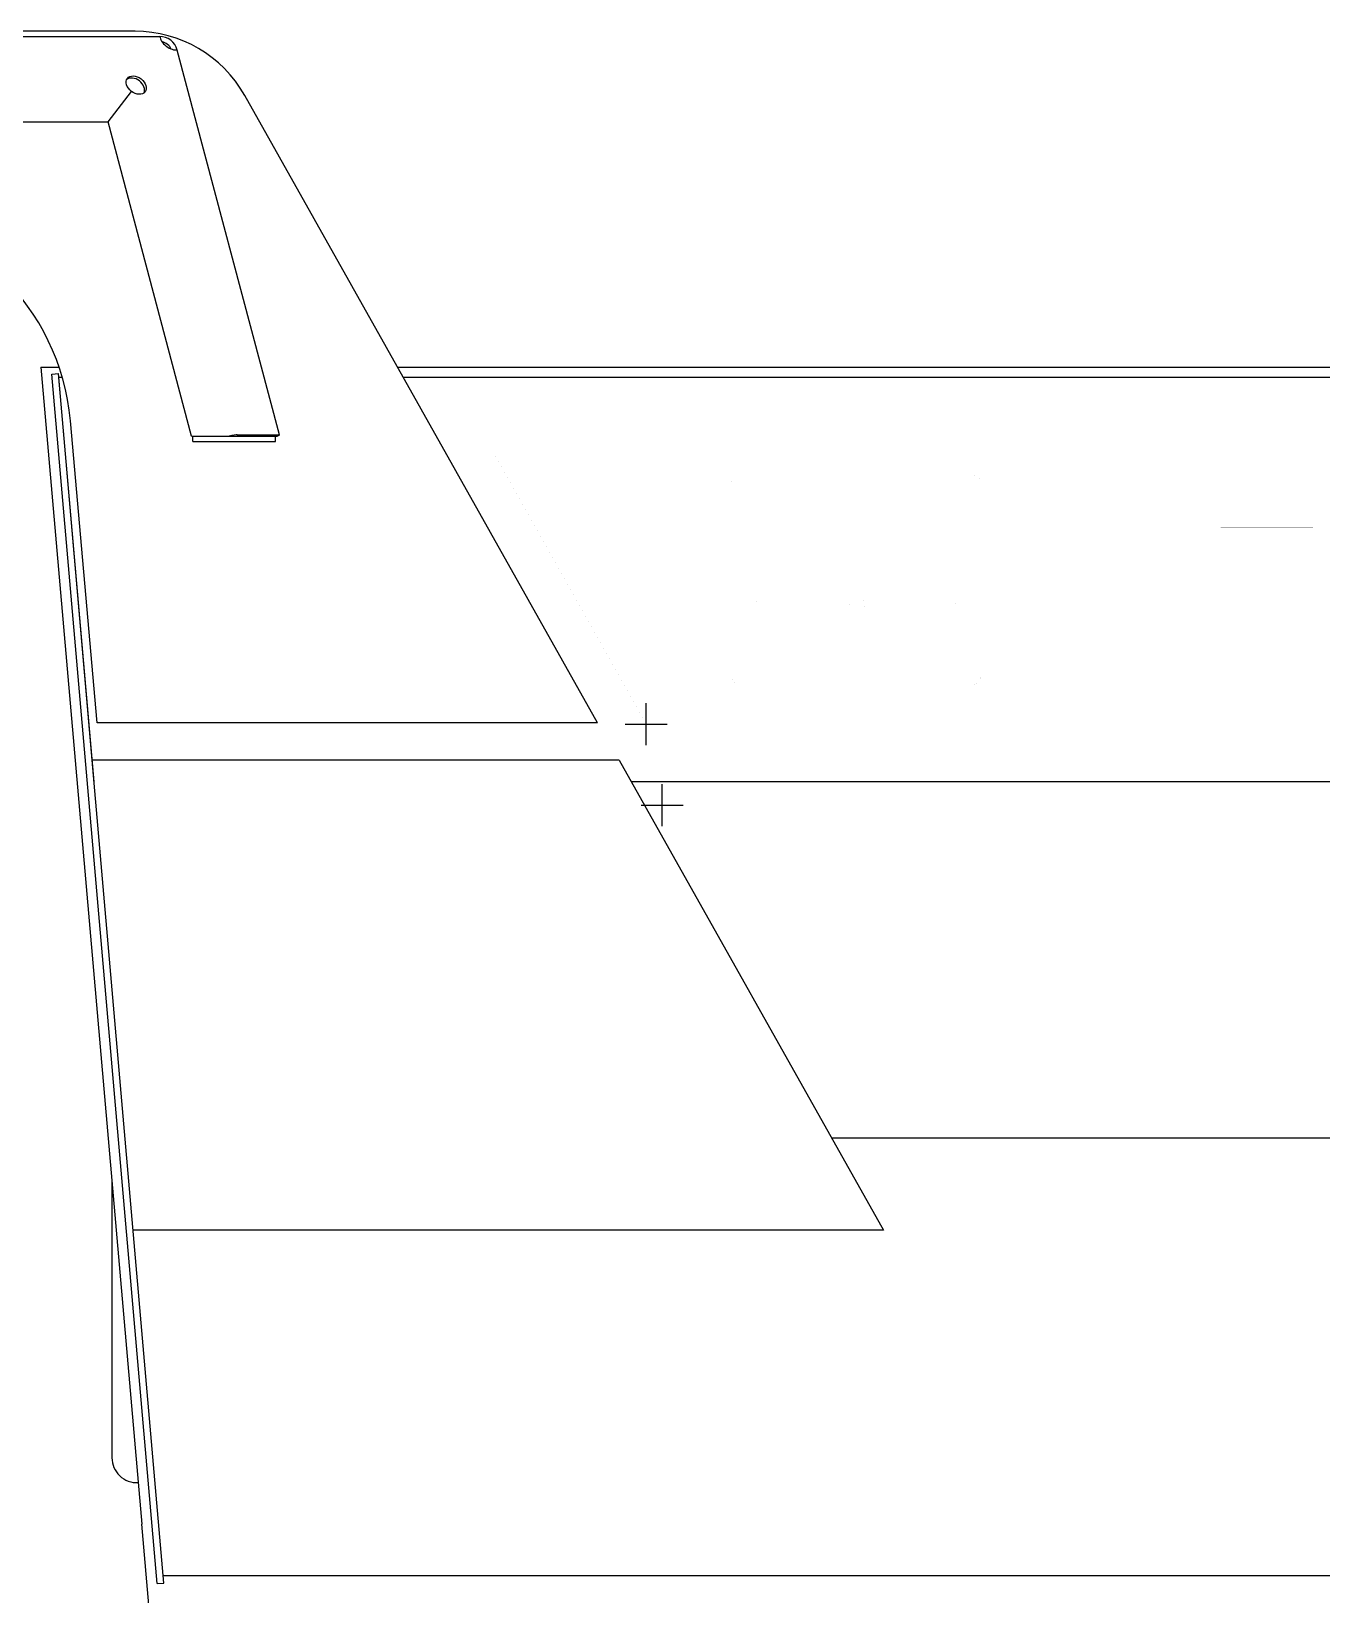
# Model space of a CAD drawing. Extents: x -633 to 241, y -1 to 752.
# Drawn here: x -48.8 to 12.8, y 123.7 to 198.3 of the extents above; entities that cross this region are included whole.
import ezdxf

# ---------------------------------------------------------------- set-up
doc = ezdxf.new("R2010")
doc.units = 0
doc.header["$LTSCALE"] = 48
doc.header["$PDMODE"] = 2
doc.header["$PDSIZE"] = -0.01
for name, color, linetype in [('0A537428______3_____', 1, 'CONTINUOUS'), ('0A537428____________', 1, 'CONTINUOUS'), ('10', 7, 'CONTINUOUS')]:
    doc.layers.add(name, color=color, linetype=linetype)

# ---------------------------------------------------------------- blocks, each defined once
blk = doc.blocks.new('TR70_BODY_DECALNEW00NEW00')
at = {"layer": '0A537428____________', "color": 7, "linetype": 'CONTINUOUS', "const_width": 0.02}
for points in [[(94.35446, 400.25834, 0.41421356), (83.77407, 389.67795)], [(386.37335, 389.67795, 0.41421356), (375.79295, 400.25834)], [(174.77635, 300.08642, 0.41421422), (166.99561, 300.08641)], [(303.1518, 300.08642, 0.41421422), (295.37106, 300.08641)], [(116.09032, 249.18112, 0.66817864), (119.98069, 239.78895)], [(221.79132, 239.78895, 0.66817789), (225.68168, 249.18112)], [(244.46577, 249.18112, 0.66817864), (248.35614, 239.78895)], [(350.16679, 239.78895, 0.66817789), (354.05715, 249.18112)], [(83.77407, 156.83874, 0.41421356), (94.35446, 146.25834)], [(375.79295, 146.25834, 0.41421356), (386.37335, 156.83874)]]:
    blk.add_lwpolyline(points, format="xyb", dxfattribs=at)
for points in [[(94.35446, 400.25834), (375.79295, 400.25834)], [(788.77912, 400.25834), (486.37335, 400.25834)], [(486.37335, 400.25834), (486.37335, 336.76389)], [(788.77912, 336.54866), (788.77912, 400.25834)], [(83.77407, 389.67795), (83.77407, 156.83874)], [(386.37335, 389.67795), (386.37335, 156.83874)], [(106.69826, 377.33415), (106.69826, 169.18253)], [(106.69827, 377.33414), (170.88598, 313.14643)], [(170.88598, 313.14643), (235.07365, 377.3341)], [(235.07366, 377.3341), (299.2614, 313.14636)], [(299.2614, 313.14636), (363.44913, 377.33409)], [(363.44916, 169.18253), (363.44916, 377.33415)], [(486.37335, 336.76389), (598.08053, 336.76389)], [(598.08053, 336.76389), (598.08053, 146.0653)], [(676.8567, 146.0653), (676.8567, 336.54866)], [(676.8567, 336.54866), (788.77912, 336.54866)], [(116.09031, 249.18111), (166.99561, 300.08641)], [(174.77634, 300.08641), (225.68166, 249.18109)], [(244.46578, 249.1811), (295.37104, 300.08635)], [(303.15176, 300.08635), (354.05709, 249.18103)], [(119.98069, 239.78895), (221.79132, 239.78895)], [(248.35614, 239.78895), (350.16679, 239.78895)], [(106.69826, 169.18253), (363.44916, 169.18253)], [(94.35446, 146.25834), (375.79295, 146.25834)], [(598.08053, 146.0653), (676.8567, 146.0653)]]:
    blk.add_lwpolyline(points, dxfattribs=at)
at = {"layer": '0A537428____________', "color": 1, "linetype": 'CONTINUOUS', "const_width": 0.02}
blk.add_lwpolyline([(106.69826, 374.95318), (107.88874, 376.14367)], dxfattribs=at)
at = {"layer": '0A537428____________', "color": 1, "linetype": 'CONTINUOUS'}
blk.add_point((0, 0), dxfattribs=at)
blk = doc.blocks.new('TR100_DECAL_LH')
at = {"layer": '0A537428____________', "color": 1, "linetype": 'CONTINUOUS', "const_width": 0.02}
for points in [[(-196.84848, 350), (5590.2005, 350)], [(0, 0), (-196.84848, 350)], [(0, 0), (3982.6415, 0)]]:
    blk.add_lwpolyline(points, dxfattribs=at)
at = {"layer": '0A537428____________', "color": 1, "linetype": 'CONTINUOUS'}
blk.add_point((0, 0), dxfattribs=at)
at = {"layer": '0A537428____________'}
blk.add_blockref('TR70_BODY_DECALNEW00NEW00', (19.377445, -98.258342), dxfattribs=at)
blk = doc.blocks.new('*U341', base_point=(28.611433, 14.804391))
at = {"layer": '0A537428____________', "color": 6, "linetype": 'CONTINUOUS'}
blk.add_arc((28.611433, 14.804391), 0.021214, 9.600073, 170.415, dxfattribs=at)
blk = doc.blocks.new('*U340')
at = {"layer": '0A537428____________', "color": 6, "linetype": 'CONTINUOUS'}
blk.add_circle((0, 0), 1, dxfattribs=at)
blk = doc.blocks.new('*U338', base_point=(28.849188, 14.130823))
at = {"layer": '0A537428____________', "color": 6, "linetype": 'CONTINUOUS'}
blk.add_arc((28.849188, 14.130823), 0.040003, 330.71955, 12.37318, dxfattribs=at)
blk = doc.blocks.new('*U337', base_point=(28.769368, 14.130823))
at = {"layer": '0A537428____________', "color": 6, "linetype": 'CONTINUOUS'}
blk.add_arc((28.769368, 14.130823), 0.040003, 12.131205, 53.542898, dxfattribs=at)
blk = doc.blocks.new('*U339', base_point=(28.678171, 14.891171))
at = {"layer": '0A537428____________', "color": 6, "linetype": 'CONTINUOUS'}
blk.add_arc((28.678171, 14.891171), 0.021214, 196.27904, 343.72139, dxfattribs=at)

msp = doc.modelspace()

# ---------------------------------------------------------------- linework, layer by layer
at = {"layer": '0A537428______3_____', "color": 40, "linetype": 'CONTINUOUS'}
for points in [[(-48.298, 182.27), (-43.48, 127.062)], [(-48.298, 182.27), (-47.433, 182.27)], [(-31.28, 182.27), (207.525, 182.27)], [(-47.772, 181.943), (-47.458, 181.971)], [(-42.745, 124.219), (-47.772, 181.943)], [(-42.431, 124.246), (-47.458, 181.971)], [(-45.753, 162.483), (-47.441, 181.77)], [(-47.277, 181.77), (-47.441, 181.77)], [(206.879, 181.77), (-30.999, 181.77)], [(-20.709, 163.519), (-45.844, 163.519)], [(-20.709, 163.519), (-8.09, 141.079)], [(199.601, 162.483), (-20.126, 162.483)], [(-10.575, 145.499), (152.908, 145.499)], [(-44.914, 143.492), (-44.914, 130.228)], [(-8.09, 141.079), (-43.891, 141.079)], [(-43.508, 127.06), (-43.14, 122.843)], [(-42.463, 124.61), (155.847, 124.61)], [(-42.745, 124.219), (-42.431, 124.246)]]:
    msp.add_lwpolyline(points, dxfattribs=at)
msp.add_lwpolyline([(-44.914, 130.228, 0.431895), (-43.653, 129.04)], format="xyb", dxfattribs=at)
at = {"layer": '0A537428____________', "color": 6, "linetype": 'CONTINUOUS'}
for points in [[(-87.659, 198.052), (-42.636, 198.052)], [(-36.915, 179.036), (-41.795, 197.405)], [(-45.098, 193.98), (-43.981, 195.432)], [(-86.539, 193.98), (-45.098, 193.98)], [(-41.114, 178.98), (-45.098, 193.98)], [(-41.114, 178.98), (-37.032, 178.98)], [(-41.047, 178.73), (-41.047, 178.98)], [(-41.047, 178.73), (-37.099, 178.73)], [(-38.935, 179.042), (-36.94, 179.042)], [(-37.099, 178.73), (-37.099, 178.98)]]:
    msp.add_lwpolyline(points, dxfattribs=at)
for points in [[(-41.795, 197.405, 0.340054), (-42.636, 198.052)], [(-42.077, 197.452, 0.236975), (-42.518, 197.791)]]:
    msp.add_lwpolyline(points, format="xyb", dxfattribs=at)
at = {"layer": '10', "color": 40, "linetype": 'CONTINUOUS'}
for points in [[(-43.805, 198.3), (-109.176, 198.3)], [(-21.736, 165.3), (-38.576, 195.241)], [(-45.616, 165.3), (-46.896, 179.716)], [(-21.736, 165.3), (-45.616, 165.3)]]:
    msp.add_lwpolyline(points, dxfattribs=at)
for points in [[(-38.576, 195.241, 0.27097), (-43.805, 198.3)], [(-46.896, 179.716, 0.372082), (-57.221, 189.725)]]:
    msp.add_lwpolyline(points, format="xyb", dxfattribs=at)

# ---------------------------------------------------------------- block references
at = {"layer": '0A537428____________', "color": 6}
for name, p, xscale, yscale, zscale, rotation in [('*U339', (-42.16, 197.8), 25, 12.4999985, 25, 322.43769), ('*U340', (-43.752, 195.73), 0.530360125, 0.375, 0.530360125, 322.43768), ('*U341', (-43.828, 195.631), 25, 17.676669, 25, 322.43768), ('*U337', (-39.88, 178.791), 25, 1.3604273, 25, 14.206518), ('*U338', (-37.885, 178.791), 25, 1.3604273, 25, 14.206518)]:
    msp.add_blockref(name, p, dxfattribs=dict(at, xscale=xscale, yscale=yscale, zscale=zscale, rotation=rotation))
at = {"layer": '0A537428____________', "xscale": 0.03937008, "yscale": 0.03937008, "zscale": 0.03937008}
msp.add_blockref('TR100_DECAL_LH', (-19.416, 165.237), dxfattribs=at)

doc.saveas('drawing.dxf')
